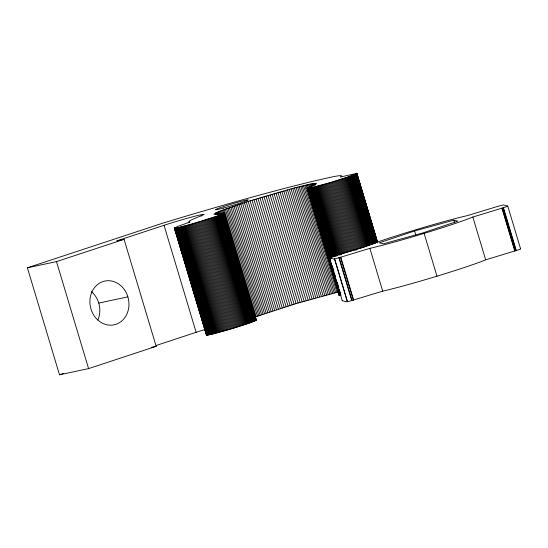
<?xml version="1.0" encoding="UTF-8"?>
<svg xmlns="http://www.w3.org/2000/svg" width="548" height="548" viewBox="0 0 548 548"><rect width="100%" height="100%" fill="white"/><g stroke="black" fill="none" stroke-linecap="round" stroke-linejoin="round"><path stroke-width="0.82" d="M306.996 188.183L313.764 187.128L331.225 182.299L349.103 176.6L356.933 173.312L340.507 177.004A79.782 3.761 -16.7 0 0 325.964 178.299L318.566 179.956A179.888 8.473 -16.7 0 0 162.626 223.207L27.4 267.787L59.499 374.784L88.591 368.605L156.18 346.329L124.074 239.332L116.82 240.867L164.044 225.303A27.804 1.308 -16.7 0 1 190.992 217.241A27.804 1.308 -16.7 0 1 204.171 214.501L196.321 217.782A79.782 3.761 -16.7 0 0 190.04 222.063L178.395 226.119L174.243 228.071L178.511 227.509L190.683 224.351L218.316 215.707L224.235 213.104L215.515 214.412L213.802 214.206L216.57 212.569L224.091 209.583L250.094 200.863L294.447 187.943L309.476 184.272L316.539 183.333L315.025 184.608L306.996 188.183L339.075 295.338L341.048 295.187M339.075 295.338L339.472 294.92M224.214 213.056L256.334 320.101L248.381 323.423L229.482 329.423L211.775 334.239L206.363 335.116L206.802 334.684M255.012 317.018L296.098 303.585L338.191 292.022M201.445 215.919L201.102 216.056M414.576 230.982L379.319 242.812L383.333 243.826L422.597 232.996L457.847 221.166L453.84 220.159L414.576 230.982L415.802 235.058M27.4 267.787L56.485 261.608L124.074 239.332M59.499 374.784L63.547 373.448M156.125 345.493L196.143 332.307A27.804 1.308 -16.7 0 1 204.931 329.506M329.444 257.923L333.657 258.985A7.453 0.349 -16.7 0 0 334.486 258.875L334.65 258.841A7.453 0.349 -16.7 0 0 338.89 257.738L339.198 257.649A7.453 0.349 -16.7 0 0 340.472 257.279L369.873 248.34A62.328 2.939 -16.7 0 0 472.835 217.035L502.228 208.089A7.453 0.349 -16.7 0 0 503.146 207.802L503.448 207.706A7.453 0.349 -16.7 0 0 507.729 206.055L503.516 204.993A7.453 0.349 -16.7 0 0 502.961 205.048L502.831 205.075A7.453 0.349 -16.7 0 0 497.337 206.514L497.022 206.61A7.453 0.349 -16.7 0 0 496.063 206.891L467.293 215.638A62.328 2.939 -16.7 0 0 364.331 246.949L335.89 255.594A7.453 0.349 -16.7 0 0 333.431 256.368L333.15 256.457A7.453 0.349 -16.7 0 0 329.444 257.923L342.253 300.701L346.494 301.784A7.453 0.349 -16.7 0 0 347.329 301.674L347.487 301.647A7.453 0.349 -16.7 0 0 351.727 300.537L352.042 300.448A7.453 0.349 -16.7 0 0 353.309 300.078L382.716 291.139A62.328 2.939 -16.7 0 0 485.679 259.834L515.072 250.888A7.453 0.349 -16.7 0 0 515.99 250.6L516.285 250.505A7.453 0.349 -16.7 0 0 520.573 248.854M98.743 303.058L127.883 296.865A22.365 19.399 78 0 1 107.538 324.923L106.778 324.772A22.365 19.399 78 0 1 90.982 309.024A22.365 19.399 78 0 1 95.331 286.638L95.873 286.056A22.365 19.399 78 0 1 127.883 296.865M151.337 347.357L156.18 346.329M255.621 320.011L256.334 320.101M507.756 206.075L520.6 248.881M503.448 207.706L516.285 250.505M503.146 207.802L515.99 250.6M502.228 208.089L515.072 250.888M501.913 208.192L514.757 250.991M472.835 217.035L485.679 259.834M453.84 220.159L454.573 222.604M424.125 233.386L436.968 276.185M356.906 173.271L377.757 242.791M356.727 173.223L377.709 242.853M356.796 173.504L377.38 242.113M356.584 173.216L377.25 242.202M356.508 173.689L377.093 242.298M356.31 173.798L376.894 242.408M356.07 173.922L376.654 242.531M355.796 174.052L376.38 242.661M355.481 174.189L376.065 242.798M355.131 174.339L375.716 242.949M354.748 174.504L375.332 243.113M354.33 174.675L374.914 243.285M353.878 174.853L374.462 243.463M353.392 175.045L373.976 243.655M352.871 175.244L373.455 243.853M352.316 175.449L372.9 244.059M351.734 175.661L372.318 244.278M351.117 175.887L371.702 244.497M350.473 176.12L371.058 244.73M349.802 176.353L370.386 244.97M349.103 176.6L369.688 245.209M369.873 248.34L382.716 291.139M348.377 176.853L368.962 245.463M347.624 177.107L368.208 245.723M346.85 177.374L367.427 245.984M346.048 177.641L366.633 246.251M345.226 177.915L365.811 246.525M344.384 178.196L364.968 246.806M343.521 178.477L364.105 247.086M342.644 178.758L363.228 247.367M341.753 179.045L362.338 247.662M340.842 179.34L361.427 247.949M339.918 179.634L360.502 248.244M338.979 179.929L359.563 248.539M338.034 180.224L358.618 248.833M337.075 180.525L357.659 249.135M336.109 180.819L356.693 249.429M335.143 181.121L355.967 250.546M334.164 181.415L354.748 250.025M333.184 181.71L353.768 250.326M332.204 182.011L352.789 250.621M331.225 182.299L351.809 250.916M330.245 182.594L350.83 251.203M329.266 182.881L349.85 251.491M328.293 183.169L348.877 251.779M327.32 183.45L347.905 252.059M326.361 183.724L346.946 252.333M325.409 183.998L345.994 252.607M324.471 184.265L345.055 252.875M323.539 184.525L344.123 253.142M322.621 184.786L343.206 253.395M321.717 185.032L342.301 253.649M320.827 185.279L341.657 254.704M319.957 185.519L340.788 254.943M340.788 257.183L353.631 299.982M319.107 185.745L339.692 254.354M340.472 257.279L353.309 300.078M318.272 185.971L339.102 255.395M339.198 257.649L352.042 300.448M317.463 186.183L338.048 254.793M338.89 257.738L351.727 300.537M316.676 186.389L337.5 255.82M315.401 183.265L315.888 184.902M314.922 183.306L315.408 184.943M315.908 186.587L336.739 256.012M314.367 183.375L314.853 185.012M315.169 186.779L335.999 256.204M313.73 183.464L314.223 185.101M314.449 186.957L335.28 256.382M313.024 183.58L313.518 185.217M313.764 187.128L334.595 256.553M312.244 183.717L312.983 186.169M334.65 258.841L347.487 301.647M313.107 187.286L333.931 256.711M334.486 258.875L347.329 301.674M312.476 187.437L333.3 256.861M311.394 183.881L312.127 186.327M311.874 187.574L332.704 257.005M310.469 184.066L311.202 186.512M311.305 187.704L332.129 257.135M310.764 187.827L331.595 257.252M309.476 184.272L310.456 187.539M310.257 187.93L331.334 258.177M309.791 188.033L330.615 257.457M308.414 184.498L309.394 187.765M309.353 188.115L330.177 257.539M308.949 188.19L330.759 260.882M332.225 265.787L333.944 271.5M334.924 274.767L335.657 277.22M337.13 282.117L338.842 287.837M339.335 289.474L340.561 293.557M308.579 188.252L340.678 295.256M307.284 184.751L308.264 188.019M308.25 188.306L340.349 295.304M307.955 188.348L340.055 295.345M307.695 188.375L339.794 295.372M308.106 190.368L308.839 192.821M310.312 197.725L311.538 201.808M317.415 221.406L318.155 223.858M322.32 237.743L323.053 240.195M328.937 259.8L329.67 262.245M333.835 276.137L334.575 278.583M307.476 188.389L339.575 295.393M307.291 188.396L339.397 295.393M307.332 188.923L339.185 295.105M306.092 185.025L339.246 295.386M304.832 185.32L336.938 292.324M303.517 185.635L335.616 292.639M302.14 185.971L334.239 292.975M300.708 186.327L332.807 293.331M299.222 186.704L331.321 293.707M297.68 187.101L329.78 294.098M296.084 187.512L328.19 294.509M294.447 187.943L326.553 294.94M292.762 188.389L324.868 295.386M291.036 188.848L323.142 295.851M289.276 189.327L321.375 296.331M287.467 189.82L319.573 296.824M285.631 190.327L317.737 297.324M283.761 190.848L315.867 297.845M281.871 191.382L313.97 298.379M279.946 191.923L312.045 298.927M278 192.478L310.1 299.475M276.034 193.04L308.134 300.044M274.055 193.615L306.154 300.619M272.055 194.198L304.161 301.195M270.048 194.787L302.154 301.784M268.034 195.383L300.14 302.38M266.02 195.985L298.119 302.982M263.999 196.588L296.098 303.585M261.985 197.198L294.084 304.195M259.971 197.807L292.07 304.804M257.964 198.417L290.07 305.421M255.971 199.034L288.077 306.031M253.991 199.643L286.097 306.647M252.032 200.253L284.131 307.257M250.094 200.863L282.193 307.866M248.176 201.472L280.275 308.469M246.285 202.075L278.384 309.072M244.422 202.671L276.521 309.668M242.593 203.26L274.692 310.264M240.791 203.849L272.897 310.846M239.038 204.425L271.137 311.422M237.318 204.993L269.417 311.99M235.647 205.555L267.746 312.552M234.017 206.103L266.116 313.1M232.434 206.637L264.54 313.641M230.907 207.165L263.006 314.162M229.427 207.678L261.533 314.675M228.009 208.178L260.108 315.175M226.639 208.658L258.745 315.662M225.338 209.131L257.437 316.127M224.091 209.583L256.197 316.586M224.153 213.028L256.265 320.224M224.05 213.008L256.176 320.299M223.913 212.994L234.448 248.121M234.941 249.751L256.012 319.998M222.913 210.021L256.046 320.388M223.776 213.487L255.875 320.491M223.57 213.597L255.669 320.601M223.324 213.72L255.43 320.724M223.043 213.857L255.142 320.854M221.796 210.439L222.776 213.706M222.728 213.994L254.827 320.998M222.372 214.152L254.471 321.149M221.981 214.309L254.087 321.313M220.748 210.843L221.488 213.295M221.556 214.487L253.662 321.484M221.097 214.665L253.197 321.669M219.769 211.227L220.508 213.679M220.604 214.857L252.71 321.854M220.077 215.056L252.183 322.06M218.864 211.59L219.597 214.042M219.522 215.268L251.621 322.265M218.022 211.939L218.762 214.391M218.933 215.48L251.032 322.484M217.261 212.261L217.994 214.713M218.316 215.707L250.415 322.71M216.57 212.569L217.056 214.2M217.666 215.939L249.765 322.936M215.953 212.85L216.439 214.48M216.987 216.179L249.087 323.176M215.412 213.11L215.898 214.748M216.282 216.426L248.381 323.423M215.549 216.679L247.655 323.676M214.795 216.933L246.895 323.937M214.015 217.2L246.114 324.197M213.213 217.467L245.312 324.471M212.384 217.741L244.49 324.745M211.542 218.022L243.641 325.019M210.679 218.303L242.778 325.307M209.795 218.59L241.901 325.587M208.898 218.878L241.004 325.882M207.987 219.173L240.086 326.17M207.062 219.467L239.161 326.464M206.123 219.762L238.222 326.759M205.171 220.056L237.277 327.053M204.212 220.358L236.318 327.355M203.253 220.652L235.352 327.649M202.281 220.954L234.38 327.951M201.301 221.248L233.4 328.245M200.321 221.543L232.421 328.547M199.342 221.837L231.441 328.841M198.362 222.132L230.461 329.129M197.376 222.426L229.482 329.423M196.403 222.714L228.502 329.711M195.431 222.995L227.53 329.992M194.465 223.276L226.564 330.273M193.506 223.55L225.605 330.554M192.554 223.824L224.653 330.821M191.608 224.091L223.714 331.088M190.683 224.351L222.783 331.355M189.766 224.612L221.871 331.609M188.868 224.858L220.967 331.855M187.985 225.105L220.084 332.102M187.115 225.338L219.214 332.335M186.265 225.564L218.364 332.568M185.436 225.79L217.535 332.787M184.628 226.002L216.727 332.999M183.84 226.208L215.946 333.205M183.08 226.399L215.186 333.403M182.347 226.591L214.446 333.588M181.635 226.769L213.734 333.766M180.95 226.934L213.056 333.938M180.299 227.091L212.398 334.095M179.669 227.242L211.775 334.239M179.073 227.379L211.179 334.383M178.511 227.509L210.61 334.506M177.977 227.626L210.083 334.623M177.477 227.728L209.583 334.732M177.011 227.824L209.117 334.828M176.579 227.913L208.678 334.91M176.182 227.982L208.288 334.986M175.819 228.043L207.925 335.047M175.497 228.091L207.596 335.095M175.209 228.132L207.308 335.129M174.956 228.16L207.055 335.157M174.702 227.687L175.682 230.955M179.847 244.84L180.58 247.285M186.464 266.89L187.197 269.342M191.362 283.227L192.101 285.679M202.883 321.614L203.616 324.067M174.531 227.783L206.843 335.171M174.565 228.18L206.665 335.177M174.401 227.872L206.528 335.171M174.312 227.954L206.425 335.15M164.044 225.303L196.143 332.307M56.485 261.608L88.591 368.605M91.448 291.639A22.365 19.386 78 0 1 97.88 319.97M342.281 300.722A7.453 0.349 -16.7 0 1 342.425 300.564M223.406 208.062A17.146 0.808 -16.7 0 0 248.265 199.91A17.146 0.808 -16.7 0 0 223.844 206.473A17.146 0.808 -16.7 0 0 223.406 208.062"/></g></svg>
